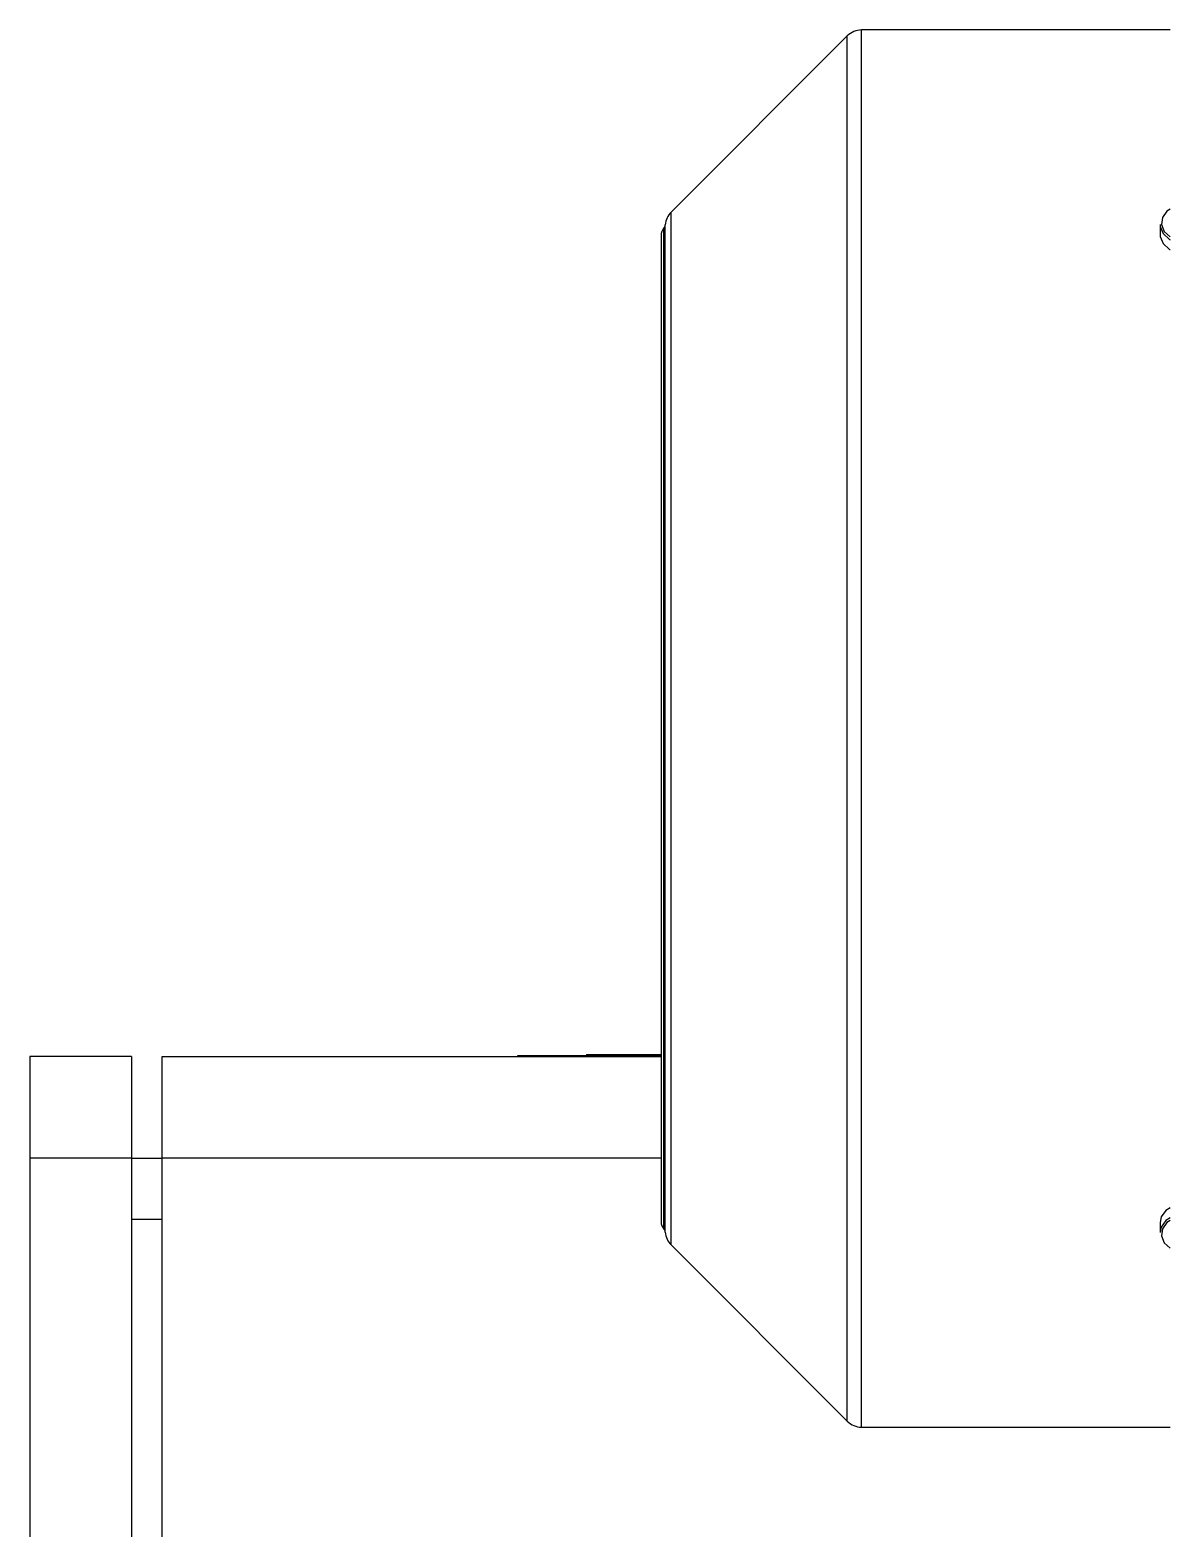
# Model space of a CAD drawing. Header units: centimetres. Extents: x 470464 to 524273, y 49611 to 59074.
# Drawn here: x 490383.98 to 490395.19, y 55520.12 to 55534.85 of the extents above; entities that cross this region are included whole.
import ezdxf

# ---------------------------------------------------------------- set-up
doc = ezdxf.new("R2010")
doc.units = ezdxf.units.CM
doc.header["$MEASUREMENT"] = 0
doc.layers.add('vinç', color=7, linetype='Continuous')

# ---------------------------------------------------------------- blocks, each defined once
blk = doc.blocks.new('JKKÖGÖ')
at = {"color": 2, "linetype": 'Continuous', "lineweight": 25}
for p, q in [((-34378.18, 50981.52), (-34378.18, 50951.18)), ((-34359.05, 50980.55), (-34358.06, 50980.55)), ((-34260.91, 50980.55), (-34259.92, 50980.55)), ((-34240.78, 50951.18), (-34240.78, 50981.52)), ((-34240.78, 50951.18), (-34378.18, 50951.18)), ((-34377.6, 50949.76), (-34360.27, 50932.43)), ((-34241.37, 50949.76), (-34377.6, 50949.76)), ((-34258.7, 50932.43), (-34241.37, 50949.76)), ((-34258.7, 50932.43), (-34360.27, 50932.43)), ((-34259.96, 50931.85), (-34359.01, 50931.85)), ((-34260.25, 50931.73), (-34358.72, 50931.73)), ((-34357.98, 50931.45), (-34260.98, 50931.45)), ((-34277.43, 50929.32), (-34277.43, 50931.45)), ((-34277.33, 50917.35), (-34277.33, 50931.45)), ((-34277.23, 50882.35), (-34277.23, 50931.45)), ((-34267.23, 50931.45), (-34267.23, 50882.35)), ((-34277.43, 50929.32), (-34277.33, 50929.32)), ((-34277.43, 50924.11), (-34277.43, 50929.32)), ((-34277.43, 50924.11), (-34277.33, 50924.11)), ((-34277.23, 50917.35), (-34277.33, 50917.35)), ((-34267.23, 50882.35), (-34277.23, 50882.35)), ((-33937.23, 50882.35), (-34267.23, 50882.35)), ((-34267.23, 50879.35), (-34267.23, 50882.35)), ((-34261.23, 50879.35), (-34261.23, 50882.35)), ((-34277.23, 50879.35), (-34277.23, 50869.35)), ((-34277.23, 50879.35), (-34267.23, 50879.35)), ((-34267.23, 50879.35), (-34267.23, 50869.35)), ((-34267.23, 50879.35), (-33937.23, 50879.35)), ((-34277.23, 50869.35), (-34267.23, 50869.35)), ((-34267.23, 50869.35), (-33937.23, 50869.35))]:
    blk.add_line(p, q, dxfattribs=at)
at = {"color": 2, "linetype": 'Continuous', "lineweight": 25, "flags": 128}
for points in [[(-34360.55, 50981.52), (-34360.35, 50981.21), (-34359.73, 50980.78), (-34359.04, 50980.69), (-34358.37, 50980.95), (-34357.84, 50981.52)], [(-34359.05, 50980.55), (-34358.87, 50980.56), (-34358.17, 50980.84), (-34357.59, 50981.46), (-34357.56, 50981.52)], [(-34358.06, 50980.55), (-34357.88, 50980.56), (-34357.18, 50980.84), (-34356.6, 50981.46), (-34356.58, 50981.52)], [(-34262.36, 50981.52), (-34262.1, 50981.11), (-34261.45, 50980.66), (-34260.91, 50980.55)], [(-34261.37, 50981.52), (-34261.11, 50981.11), (-34260.46, 50980.66), (-34259.92, 50980.55)], [(-34261.09, 50981.52), (-34260.9, 50981.21), (-34260.28, 50980.78), (-34259.58, 50980.69), (-34258.92, 50980.95), (-34258.39, 50981.52)]]:
    blk.add_lwpolyline(points, dxfattribs=at)
at = {"color": 2, "linetype": 'Continuous', "lineweight": 25}
for centre, radius, start, end in [((-34376.18, 50951.18), 2, 180, 225), ((-34242.78, 50951.18), 2, 315, 0), ((-34358.86, 50933.85), 2, 225, 265.5188), ((-34359.05, 50931.36), 0.5, 48.1783, 85.5188), ((-34357.98, 50932.55), 1.1, 228.1783, 270), ((-34260.98, 50932.55), 1.1, 270, 311.8217), ((-34259.92, 50931.36), 0.5, 94.4812, 131.8217), ((-34260.11, 50933.85), 2, 274.4812, 315)]:
    blk.add_arc(centre, radius, start, end, dxfattribs=at)
blk = doc.blocks.new('ytrrytyıyrttrtrdffcfrfrrdftgyu')
at = {"color": 1, "xscale": 0.1, "yscale": 0.1, "zscale": 0.1}
blk.add_blockref('JKKÖGÖ', (397754.461, 71282.509), dxfattribs=at)
blk = doc.blocks.new('KLJLKHŞKLJKŞJHIUHYGFRTDTRFJKLK')
at = {"layer": 'vinç', "color": 2}
blk.add_blockref('ytrrytyıyrttrtrdffcfrfrrdftgyu', (-5.5, -666), dxfattribs=at)

msp = doc.modelspace()

# ---------------------------------------------------------------- block references
at = {"layer": 'vinç', "color": 2, "rotation": 270}
msp.add_blockref('KLJLKHŞKLJKŞJHIUHYGFRTDTRFJKLK', (414680.531, 449845.993), dxfattribs=at)

doc.saveas('drawing.dxf')
